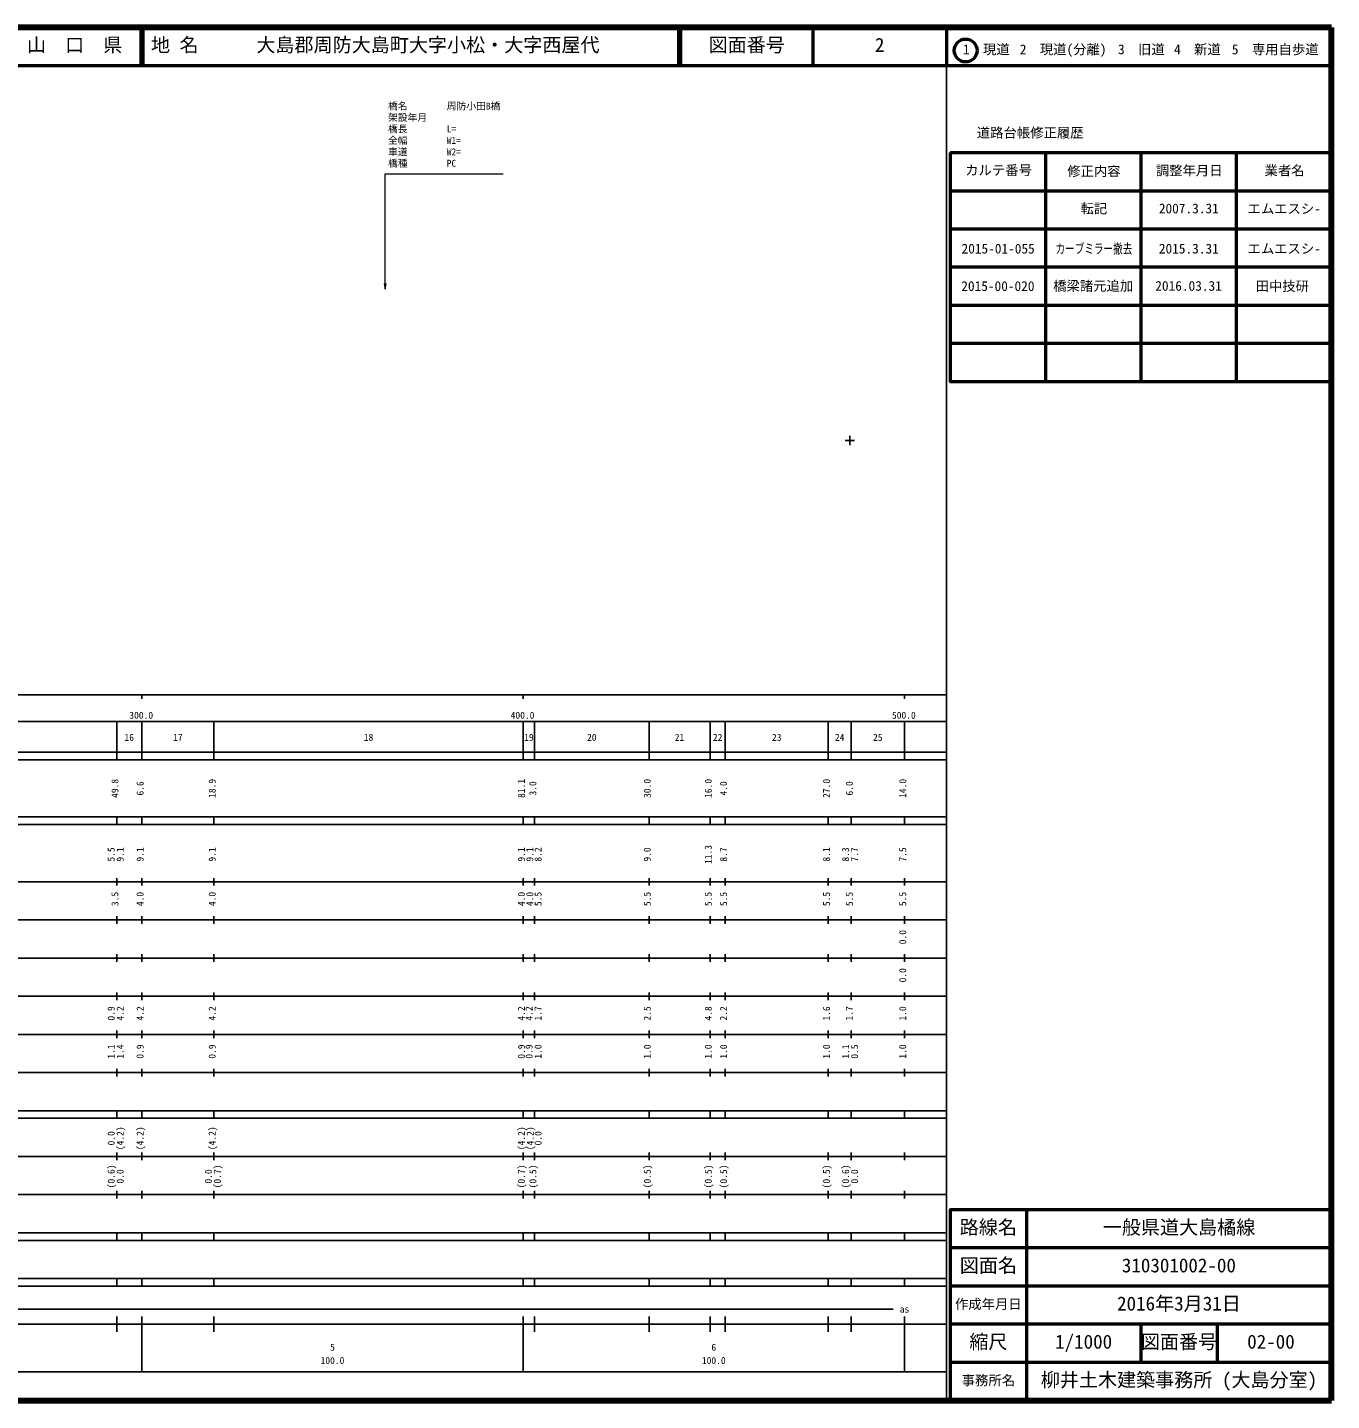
# Model space of a CAD drawing. Units: millimetres on the paper. Extents: x 40 to 680, y 20 to 380.
# Drawn here: x 338 to 680, y 20 to 380 of the extents above; entities that cross this region are included whole.
import ezdxf
from ezdxf.enums import TextEntityAlignment as Align

# ---------------------------------------------------------------- set-up
doc = ezdxf.new("R2010")
doc.units = ezdxf.units.MM
doc.layers.add('M-OTRS', color=6, linetype='Continuous')
doc.layers.add('M-TTL-TXT', color=7, linetype='Continuous')
for name, color, linetype, lineweight in [('M-STR-HTXT', 7, 'Continuous', 13), ('M-TTL', 2, 'Continuous', 140), ('M-TTL-BAND', 7, 'Continuous', 25), ('M-TTL-FRAM', 2, 'Continuous', 50), ('M-TTL-LINE', 7, 'Continuous', 50)]:
    doc.layers.add(name, color=color, linetype=linetype, lineweight=lineweight)
doc.styles.add('ＭＳ ゴシック', font='')
doc.styles.get('ＭＳ ゴシック').set_extended_font_data('MS Gothic')

# ---------------------------------------------------------------- blocks, each defined once
blk = doc.blocks.new('plus')
at = {"color": 0, "linetype": 'Continuous', "lineweight": -2}
for p, q in [((-1.25, 0), (1.25, 0)), ((0, -1.25), (0, 1.25))]:
    blk.add_line(p, q, dxfattribs=at)
blk = doc.blocks.new('open_arrow')
at = {"color": 0, "linetype": 'Continuous', "lineweight": -2}
blk.add_lwpolyline([(7.5, 1.25), (0, 0), (7.5, -1.25)], dxfattribs=at)

msp = doc.modelspace()

# ---------------------------------------------------------------- linework, layer by layer
at = {"layer": 'M-STR-HTXT'}
msp.add_lwpolyline([(431.837, 311.394), (431.837, 341.606), (462.723, 341.606)], dxfattribs=at)
at = {"layer": 'M-TTL'}
for p, q in [((680, 380), (40, 380)), ((680, 20), (680, 380)), ((40, 20), (680, 20))]:
    msp.add_line(p, q, dxfattribs=at)
at = {"layer": 'M-TTL-BAND'}
for p, q in [((579, 20), (579, 370)), ((40, 205), (579, 205)), ((368, 205), (368, 204)), ((468, 205), (468, 204)), ((568, 205), (568, 204)), ((68, 198), (579, 198)), ((361.4, 188), (361.4, 198)), ((368, 188), (368, 198)), ((386.9, 188), (386.9, 198)), ((468, 188), (468, 198)), ((471, 188), (471, 198)), ((501, 188), (501, 198)), ((517, 188), (517, 198)), ((521, 188), (521, 198)), ((548, 188), (548, 198)), ((554, 188), (554, 198)), ((568, 188), (568, 198)), ((40, 190), (579, 190)), ((40, 188), (579, 188)), ((40, 173), (579, 173)), ((361.4, 171), (361.4, 173)), ((368, 171), (368, 173)), ((386.9, 171), (386.9, 173)), ((468, 171), (468, 173)), ((471, 171), (471, 173)), ((501, 171), (501, 173)), ((517, 171), (517, 173)), ((521, 171), (521, 173)), ((548, 171), (548, 173)), ((554, 171), (554, 173)), ((568, 171), (568, 173)), ((40, 171), (579, 171)), ((40, 156), (579, 156)), ((361.4, 155), (361.4, 157)), ((368, 155), (368, 157)), ((386.9, 155), (386.9, 157)), ((468, 155), (468, 157)), ((471, 155), (471, 157)), ((501, 155), (501, 157)), ((517, 155), (517, 157)), ((521, 155), (521, 157)), ((548, 155), (548, 157)), ((554, 155), (554, 157)), ((568, 155), (568, 157)), ((46, 146), (579, 146)), ((361.4, 145), (361.4, 147)), ((368, 145), (368, 147)), ((386.9, 145), (386.9, 147)), ((468, 145), (468, 147)), ((471, 145), (471, 147)), ((501, 145), (501, 147)), ((517, 145), (517, 147)), ((521, 145), (521, 147)), ((548, 145), (548, 147)), ((554, 145), (554, 147)), ((568, 145), (568, 147)), ((361.4, 135), (361.4, 137)), ((368, 135), (368, 137)), ((386.9, 135), (386.9, 137)), ((468, 135), (468, 137)), ((471, 135), (471, 137)), ((501, 135), (501, 137)), ((517, 135), (517, 137)), ((521, 135), (521, 137)), ((548, 135), (548, 137)), ((554, 135), (554, 137)), ((568, 135), (568, 137)), ((52, 136), (579, 136)), ((46, 126), (579, 126)), ((361.4, 125), (361.4, 127)), ((368, 125), (368, 127)), ((386.9, 125), (386.9, 127)), ((468, 125), (468, 127)), ((471, 125), (471, 127)), ((501, 125), (501, 127)), ((517, 125), (517, 127)), ((521, 125), (521, 127)), ((548, 125), (548, 127)), ((554, 125), (554, 127)), ((568, 125), (568, 127)), ((52, 116), (579, 116)), ((361.4, 115), (361.4, 117)), ((368, 115), (368, 117)), ((386.9, 115), (386.9, 117)), ((468, 115), (468, 117)), ((471, 115), (471, 117)), ((501, 115), (501, 117)), ((517, 115), (517, 117)), ((521, 115), (521, 117)), ((548, 115), (548, 117)), ((554, 115), (554, 117)), ((568, 115), (568, 117)), ((46, 106), (579, 106)), ((361.4, 105), (361.4, 107)), ((368, 105), (368, 107)), ((386.9, 105), (386.9, 107)), ((468, 105), (468, 107)), ((471, 105), (471, 107)), ((501, 105), (501, 107)), ((517, 105), (517, 107)), ((521, 105), (521, 107)), ((548, 105), (548, 107)), ((554, 105), (554, 107)), ((568, 105), (568, 107)), ((40, 96), (579, 96)), ((40, 94), (579, 94)), ((361.4, 94), (361.4, 96)), ((368, 94), (368, 96)), ((386.9, 94), (386.9, 96)), ((468, 94), (468, 96)), ((471, 94), (471, 96)), ((501, 94), (501, 96)), ((517, 94), (517, 96)), ((521, 94), (521, 96)), ((548, 94), (548, 96)), ((554, 94), (554, 96)), ((568, 94), (568, 96)), ((49, 84), (579, 84)), ((361.4, 83), (361.4, 85)), ((368, 83), (368, 85)), ((386.9, 83), (386.9, 85)), ((468, 83), (468, 85)), ((471, 83), (471, 85)), ((501, 83), (501, 85)), ((517, 83), (517, 85)), ((521, 83), (521, 85)), ((548, 83), (548, 85)), ((554, 83), (554, 85)), ((568, 83), (568, 85)), ((40, 74), (579, 74)), ((361.4, 73), (361.4, 75)), ((368, 73), (368, 75)), ((386.9, 73), (386.9, 75)), ((468, 73), (468, 75)), ((471, 73), (471, 75)), ((501, 73), (501, 75)), ((517, 73), (517, 75)), ((521, 73), (521, 75)), ((548, 73), (548, 75)), ((554, 73), (554, 75)), ((568, 73), (568, 75)), ((40, 64), (579, 64)), ((40, 62), (579, 62)), ((361.4, 62), (361.4, 64)), ((368, 62), (368, 64)), ((386.9, 62), (386.9, 64)), ((468, 62), (468, 64)), ((471, 62), (471, 64)), ((501, 62), (501, 64)), ((517, 62), (517, 64)), ((521, 62), (521, 64)), ((548, 62), (548, 64)), ((554, 62), (554, 64)), ((568, 62), (568, 64)), ((40, 52), (579, 52)), ((361.4, 50), (361.4, 52)), ((368, 50), (368, 52)), ((386.9, 50), (386.9, 52)), ((468, 50), (468, 52)), ((471, 50), (471, 52)), ((501, 50), (501, 52)), ((517, 50), (517, 52)), ((521, 50), (521, 52)), ((548, 50), (548, 52)), ((554, 50), (554, 52)), ((568, 50), (568, 52)), ((40, 50), (579, 50)), ((213, 44), (565, 44)), ((40, 40), (579, 40)), ((361.4, 38), (361.4, 42)), ((368, 27.5), (368, 42)), ((386.9, 38), (386.9, 42)), ((468, 27.5), (468, 42)), ((471, 38), (471, 42)), ((501, 38), (501, 42)), ((517, 38), (517, 42)), ((521, 38), (521, 42)), ((548, 38), (548, 42)), ((554, 38), (554, 42)), ((568, 27.5), (568, 42)), ((68, 27.5), (579, 27.5))]:
    msp.add_line(p, q, dxfattribs=at)
at = {"layer": 'M-TTL-FRAM'}
msp.add_line((580, 347.197), (680, 347.197), dxfattribs=at)
for points in [[(580, 347.197), (580, 287.197), (680, 287.197)], [(680, 70), (580, 70), (580, 20)]]:
    msp.add_lwpolyline(points, dxfattribs=at)
at = {"layer": 'M-TTL-LINE'}
for p, q in [((367.75, 380), (367.75, 370)), ((368.25, 380), (368.25, 370)), ((508.747, 380), (508.747, 370)), ((509.247, 380), (509.247, 370)), ((543.997, 380), (543.997, 370)), ((579, 380), (579, 370)), ((40, 370), (680, 370)), ((605, 347.197), (605, 287.197)), ((630, 347.197), (630, 287.197)), ((655, 347.197), (655, 287.197)), ((580, 337.197), (680, 337.197)), ((580, 327.197), (680, 327.197)), ((580, 317.197), (680, 317.197)), ((580, 307.197), (680, 307.197)), ((580, 297.197), (680, 297.197)), ((600, 70), (600, 20)), ((680, 60), (580, 60)), ((680, 50), (580, 50)), ((680, 40), (580, 40)), ((630, 40), (630, 30)), ((650, 40), (650, 30)), ((680, 30), (580, 30))]:
    msp.add_line(p, q, dxfattribs=at)
msp.add_circle((584.031, 373.958), 3, dxfattribs=at)

# ---------------------------------------------------------------- block references
at = {"layer": 'M-OTRS'}
msp.add_blockref('plus', (553.668, 271.707), dxfattribs=at)
at = {"layer": 'M-STR-HTXT', "xscale": 0.2, "yscale": 0.2, "rotation": 90}
msp.add_blockref('open_arrow', (431.837, 311.394), dxfattribs=at)

# ---------------------------------------------------------------- texts
at = {"layer": 'M-STR-HTXT', "style": 'ＭＳ ゴシック'}
for s, p in [('橋名\u3000\u3000\u3000\u3000周防小田B橋', (432.556, 357.925)), ('架設年月\u3000\u3000', (432.556, 354.925)), ('橋長\u3000\u3000\u3000\u3000L=', (432.556, 351.925)), ('全幅\u3000\u3000\u3000\u3000W1=', (432.556, 348.925)), ('車道\u3000\u3000\u3000\u3000W2=', (432.556, 345.925)), ('橋種\u3000\u3000\u3000\u3000PC', (432.556, 342.925))]:
    msp.add_text(s, height=1.833, dxfattribs=at).set_placement(p, align=Align.BOTTOM_LEFT)
at = {"layer": 'M-TTL-BAND', "style": 'ＭＳ ゴシック'}
for s, p in [('300.0', (364.719, 198.195)), ('400.0', (464.719, 198.195)), ('500.0', (564.719, 198.195)), ('16', (363.45, 192.405)), ('17', (376.2, 192.405)), ('18', (426.2, 192.405)), ('19', (468.25, 192.405)), ('20', (484.75, 192.405)), ('21', (507.75, 192.405)), ('22', (517.75, 192.405)), ('23', (533.25, 192.405)), ('24', (549.75, 192.405)), ('25', (559.75, 192.405)), ('as', (566.75, 42.5)), ('5', (417.375, 32.523)), ('6', (517.375, 32.523)), ('100.0', (414.875, 29.033)), ('100.0', (514.875, 29.033))]:
    msp.add_text(s, height=1.833, dxfattribs=at).set_placement(p, align=Align.BOTTOM_LEFT)
for s, p in [('49.8', (362.4, 178)), ('6.6', (369, 178.625)), ('18.9', (387.9, 178)), ('81.1', (469, 178)), ('3.0', (472, 178.625)), ('30.0', (502, 178)), ('16.0', (518, 178)), ('4.0', (522, 178.625)), ('27.0', (549, 178)), ('6.0', (555, 178.625)), ('14.0', (569, 178)), ('5.5', (361.4, 161.299)), ('9.1', (363.77, 161.299)), ('9.1', (369, 161.299)), ('9.1', (387.9, 161.299)), ('9.1', (469, 161.299)), ('9.1', (471.2, 161.299)), ('8.2', (473.37, 161.299)), ('9.0', (502, 161.299)), ('11.3', (518, 160.674)), ('8.7', (522, 161.299)), ('8.1', (549, 161.299)), ('8.3', (554, 161.299)), ('7.7', (556.37, 161.299)), ('7.5', (569, 161.299)), ('3.5', (362.4, 149.625)), ('4.0', (369, 149.625)), ('4.0', (387.9, 149.625)), ('4.0', (469, 149.625)), ('4.0', (471.2, 149.625)), ('5.5', (473.37, 149.625)), ('5.5', (502, 149.625)), ('5.5', (518, 149.625)), ('5.5', (522, 149.625)), ('5.5', (549, 149.625)), ('5.5', (555, 149.625)), ('5.5', (569, 149.625)), ('0.0', (569, 139.625)), ('0.0', (569, 129.625)), ('0.9', (361.4, 119.625)), ('4.2', (363.77, 119.625)), ('4.2', (369, 119.625)), ('4.2', (387.9, 119.625)), ('4.2', (469, 119.625)), ('4.2', (471, 119.625)), ('1.7', (473.37, 119.625)), ('2.5', (502, 119.625)), ('4.8', (518, 119.625)), ('2.2', (522, 119.625)), ('1.6', (549, 119.625)), ('1.7', (555, 119.625)), ('1.0', (569, 119.625)), ('1.1', (361.4, 109.625)), ('1.4', (363.77, 109.625)), ('0.9', (369, 109.625)), ('0.9', (387.9, 109.625)), ('0.9', (469, 109.625)), ('0.9', (471, 109.625)), ('1.0', (473.37, 109.625)), ('1.0', (502, 109.625)), ('1.0', (518, 109.625)), ('1.0', (522, 109.625)), ('1.0', (549, 109.625)), ('1.1', (554, 109.625)), ('0.5', (556.37, 109.625)), ('1.0', (569, 109.625)), ('0.0', (361.4, 86.889)), ('(4.2)', (363.77, 85.639)), ('(4.2)', (369, 85.639)), ('(4.2)', (387.9, 85.639)), ('(4.2)', (469, 85.639)), ('(4.2)', (471.3, 85.639)), ('0.0', (473.37, 86.889)), ('(0.6)', (361.4, 75.639)), ('0.0', (363.77, 76.889)), ('0.0', (386.9, 76.889)), ('(0.7)', (389.27, 75.639)), ('(0.7)', (469, 75.639)), ('(0.5)', (472, 75.639)), ('(0.5)', (502, 75.639)), ('(0.5)', (518, 75.639)), ('(0.5)', (522, 75.639)), ('(0.5)', (549, 75.639)), ('(0.6)', (554, 75.639)), ('0.0', (556.37, 76.889))]:
    msp.add_text(s, height=1.833, rotation=90, dxfattribs=at).set_placement(p, align=Align.BOTTOM_LEFT)
at = {"layer": 'M-TTL-TXT', "style": 'ＭＳ ゴシック'}
for s, height, p in [('山\u3000口\u3000県', 3.666, (337.875, 372.5)), ('地 名', 3.666, (370.38, 372.5)), ('大島郡周防大島町大字小松・大字西屋代', 3.666, (398.024, 372.5)), ('図面番号', 3.666, (516.622, 372.5)), ('2', 3.666, (560.247, 372.5)), ('1\u3000現道', 2.566, (583.323, 372.208)), ('2\u3000現道(分離)', 2.566, (598.244, 372.208)), ('3\u3000旧道', 2.566, (623.996, 372.208)), ('4\u3000新道', 2.566, (638.699, 372.208)), ('5\u3000専用自歩道', 2.566, (653.853, 372.208)), ('道路台帳修正履歴', 2.566, (586.968, 350.363)), ('カルテ番号', 2.566, (583.925, 340.527)), ('修正内容', 2.566, (610.675, 340.273)), ('調整年月日', 2.566, (633.925, 340.447)), ('業者名', 2.566, (662.425, 340.447)), ('転記', 2.566, (614.175, 330.495)), ('2007.3.31', 2.566, (634.712, 330.495)), ('エムエスシ-', 2.566, (657.962, 330.439)), ('2015-01-055', 2.566, (582.962, 319.961)), ('2015.3.31', 2.566, (634.712, 319.961)), ('エムエスシ-', 2.566, (657.962, 319.961)), ('路線名', 3.666, (582.5, 62.5)), ('路線名', 3.666, (582.5, 62.5)), ('一般県道大島橘線', 3.666, (620, 62.5)), ('図面名', 3.666, (582.5, 52.5)), ('図面名', 3.666, (582.5, 52.5)), ('310301002-00', 3.666, (625, 52.5)), ('作成年月日', 2.566, (581.25, 43.25)), ('作成年月日', 2.566, (581.25, 43.25)), ('2016年3月31日', 3.666, (623.75, 42.5)), ('縮尺', 3.666, (585, 32.5)), ('縮尺', 3.666, (585, 32.5)), ('1/1000', 3.666, (607.5, 32.5)), ('図面番号', 3.666, (630, 32.5)), ('図面番号', 3.666, (630, 32.5)), ('02-00', 3.666, (657.875, 32.5)), ('事務所名', 2.566, (583, 23.25)), ('事務所名', 2.566, (583, 23.25)), ('柳井土木建築事務所 (大島分室)', 3.666, (603.75, 22.5))]:
    msp.add_text(s, height=height, dxfattribs=at).set_placement(p, align=Align.BOTTOM_LEFT)
at = {"layer": 'M-TTL-TXT', "style": 'ＭＳ ゴシック', "width": 0.7}
msp.add_text('カーブミラー撤去', height=2.566, dxfattribs=at).set_placement((607.625, 319.961), align=Align.BOTTOM_LEFT)
at = {"layer": 'M-TTL-TXT', "style": 'ＭＳ ゴシック'}
for s, p in [('2015-00-020', (592.5, 312.189)), ('橋梁諸元追加', (617.5, 312.245)), ('2016.03.31', (642.5, 312.245)), ('田中技研', (667.077, 312.189))]:
    msp.add_text(s, height=2.566, dxfattribs=at).set_placement(p, align=Align.MIDDLE_CENTER)

doc.saveas('drawing.dxf')
